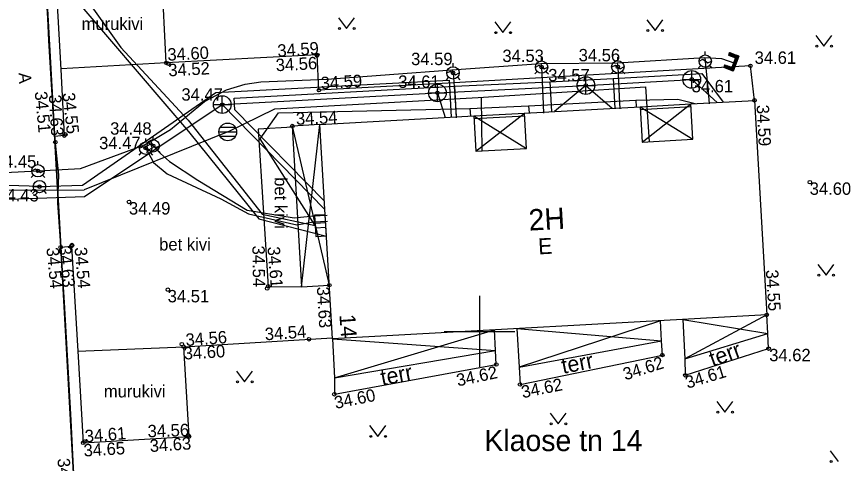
# Model space of a CAD drawing. Extents: x 641099 to 657986, y 6454078 to 6476899.
# Drawn here: x 642576.72 to 642623, y 6454299.48 to 6454324.75 of the extents above; entities that cross this region are included whole.
import ezdxf

# ---------------------------------------------------------------- set-up
doc = ezdxf.new("R2010")
doc.units = 0
for name, color, linetype in [('ELRAJATISMP', 7, 'Continuous'), ('GKAEV', 7, 'Continuous'), ('GTRASS', 7, 'Continuous'), ('HALJASTUS', 7, 'Continuous'), ('HOONE', 7, 'Continuous'), ('HOONEDET', 7, 'Continuous'), ('KKAEV', 7, 'Continuous'), ('KORGUS-EH2000', 7, 'Continuous'), ('KTRASS', 7, 'Continuous'), ('MPKAABEL', 7, 'Continuous'), ('PIIR', 7, 'Continuous'), ('SITRASS', 7, 'Continuous'), ('SKKAEV', 7, 'Continuous'), ('SKTRASS', 7, 'Continuous'), ('TEE', 7, 'Continuous'), ('VKAEV', 7, 'Continuous'), ('VORK', 7, 'Continuous'), ('VTRASS', 7, 'Continuous')]:
    doc.layers.add(name, color=color, linetype=linetype)

msp = doc.modelspace()

# ---------------------------------------------------------------- linework, layer by layer
at = {"layer": 'ELRAJATISMP'}
for p, q in [((642594.168, 6454313.539), (642593.572, 6454313.505)), ((642593.572, 6454313.505), (642593.641, 6454312.312)), ((642594.237, 6454312.347), (642594.168, 6454313.539)), ((642594.195, 6454313.079), (642593.599, 6454313.044)), ((642594.21, 6454312.808), (642593.615, 6454312.773)), ((642593.641, 6454312.312), (642594.237, 6454312.347))]:
    msp.add_line(p, q, dxfattribs=at)
at = {"layer": 'GKAEV'}
for p, q in [((642615.641, 6454322.569), (642615.641, 6454322.766)), ((642606.393, 6454322.23), (642606.393, 6454322.427)), ((642610.7, 6454322.243), (642610.7, 6454322.44)), ((642615.294, 6454322.219), (642615.502, 6454322.323)), ((642615.502, 6454322.323), (642615.779, 6454322.115)), ((642615.779, 6454322.115), (642615.987, 6454322.219)), ((642601.39, 6454321.902), (642601.39, 6454322.099)), ((642606.046, 6454321.88), (642606.254, 6454321.984)), ((642606.254, 6454321.984), (642606.531, 6454321.776)), ((642606.531, 6454321.776), (642606.739, 6454321.88)), ((642610.353, 6454321.893), (642610.561, 6454321.997)), ((642610.561, 6454321.997), (642610.838, 6454321.789)), ((642610.838, 6454321.789), (642611.046, 6454321.893)), ((642615.393, 6454321.971), (642615.254, 6454321.832)), ((642615.888, 6454321.971), (642616.028, 6454321.832)), ((642601.142, 6454321.304), (642601.003, 6454321.165)), ((642601.043, 6454321.552), (642601.251, 6454321.656)), ((642601.251, 6454321.656), (642601.528, 6454321.448)), ((642601.528, 6454321.448), (642601.736, 6454321.552)), ((642601.637, 6454321.304), (642601.777, 6454321.165)), ((642606.145, 6454321.632), (642606.006, 6454321.493)), ((642606.64, 6454321.632), (642606.78, 6454321.493)), ((642610.452, 6454321.645), (642610.313, 6454321.506)), ((642610.947, 6454321.645), (642611.087, 6454321.506)), ((642584.453, 6454317.783), (642584.453, 6454317.98)), ((642584.027, 6454317.649), (642584.027, 6454317.846)), ((642584.107, 6454317.433), (642584.314, 6454317.537)), ((642584.314, 6454317.537), (642584.591, 6454317.329)), ((642583.779, 6454317.051), (642583.64, 6454316.912)), ((642583.68, 6454317.299), (642583.888, 6454317.403)), ((642583.888, 6454317.403), (642584.165, 6454317.195)), ((642584.205, 6454317.185), (642584.066, 6454317.046)), ((642584.165, 6454317.195), (642584.373, 6454317.299)), ((642584.274, 6454317.051), (642584.414, 6454316.912)), ((642584.591, 6454317.329), (642584.799, 6454317.433)), ((642584.7, 6454317.185), (642584.84, 6454317.046)), ((642577.593, 6454316.019), (642577.804, 6454316.125)), ((642577.804, 6454316.125), (642578.081, 6454315.917)), ((642577.943, 6454316.371), (642577.943, 6454316.568)), ((642577.695, 6454315.773), (642577.556, 6454315.634)), ((642578.081, 6454315.917), (642578.293, 6454316.023)), ((642578.19, 6454315.773), (642578.33, 6454315.634))]:
    msp.add_line(p, q, dxfattribs=at)
for centre in [(642606.393, 6454321.88), (642610.7, 6454321.893), (642615.641, 6454322.219), (642601.39, 6454321.552), (642584.027, 6454317.299), (642584.453, 6454317.433), (642577.943, 6454316.021)]:
    msp.add_circle(centre, 0.35, dxfattribs=at)
at = {"layer": 'GTRASS'}
for p, q in [((642616.999, 6454322.7), (642616.946, 6454322.56)), ((642617.117, 6454322.656), (642616.955, 6454322.582)), ((642617.15, 6454322.644), (642616.958, 6454322.556)), ((642617.084, 6454322.669), (642616.967, 6454322.615)), ((642616.973, 6454322.63), (642617.441, 6454322.455)), ((642617.051, 6454322.681), (642616.979, 6454322.648)), ((642617.183, 6454322.632), (642616.991, 6454322.543)), ((642617.018, 6454322.693), (642616.992, 6454322.681)), ((642616.999, 6454322.7), (642617.538, 6454322.499)), ((642617.216, 6454322.619), (642617.024, 6454322.531)), ((642617.249, 6454322.607), (642617.057, 6454322.519)), ((642616.946, 6454322.56), (642617.345, 6454322.411)), ((642617.282, 6454322.595), (642617.09, 6454322.506)), ((642617.315, 6454322.582), (642617.123, 6454322.494)), ((642617.345, 6454322.411), (642617.135, 6454321.849)), ((642617.348, 6454322.57), (642617.156, 6454322.482)), ((642617.441, 6454322.455), (642617.179, 6454321.753)), ((642617.381, 6454322.558), (642617.189, 6454322.469)), ((642617.41, 6454322.158), (642617.217, 6454322.069)), ((642617.414, 6454322.545), (642617.222, 6454322.457)), ((642617.538, 6454322.499), (642617.223, 6454321.656)), ((642617.423, 6454322.191), (642617.229, 6454322.103)), ((642617.435, 6454322.225), (642617.242, 6454322.136)), ((642617.447, 6454322.258), (642617.254, 6454322.169)), ((642617.447, 6454322.533), (642617.255, 6454322.445)), ((642617.46, 6454322.291), (642617.267, 6454322.202)), ((642617.472, 6454322.324), (642617.279, 6454322.235)), ((642617.48, 6454322.521), (642617.288, 6454322.432)), ((642617.485, 6454322.357), (642617.291, 6454322.269)), ((642617.497, 6454322.391), (642617.304, 6454322.302)), ((642617.509, 6454322.424), (642617.316, 6454322.335)), ((642617.513, 6454322.508), (642617.321, 6454322.42)), ((642617.522, 6454322.457), (642617.329, 6454322.368)), ((642617.534, 6454322.49), (642617.341, 6454322.401)), ((642616.736, 6454321.998), (642616.684, 6454321.857)), ((642617.223, 6454321.656), (642616.684, 6454321.857)), ((642616.882, 6454321.943), (642616.69, 6454321.855)), ((642616.849, 6454321.956), (642616.694, 6454321.884)), ((642616.816, 6454321.968), (642616.706, 6454321.918)), ((642617.179, 6454321.753), (642616.71, 6454321.928)), ((642616.783, 6454321.98), (642616.719, 6454321.951)), ((642616.915, 6454321.931), (642616.723, 6454321.843)), ((642616.75, 6454321.993), (642616.731, 6454321.984)), ((642617.135, 6454321.849), (642616.736, 6454321.998)), ((642616.948, 6454321.919), (642616.756, 6454321.83)), ((642616.981, 6454321.906), (642616.789, 6454321.818)), ((642617.014, 6454321.894), (642616.822, 6454321.806)), ((642617.047, 6454321.882), (642616.855, 6454321.793)), ((642617.08, 6454321.869), (642616.888, 6454321.781)), ((642617.113, 6454321.857), (642616.921, 6454321.769)), ((642617.323, 6454321.926), (642616.954, 6454321.756)), ((642617.311, 6454321.893), (642616.987, 6454321.744)), ((642617.299, 6454321.859), (642617.02, 6454321.732)), ((642617.286, 6454321.826), (642617.053, 6454321.719)), ((642617.274, 6454321.793), (642617.086, 6454321.707)), ((642617.261, 6454321.76), (642617.119, 6454321.695)), ((642617.336, 6454321.959), (642617.142, 6454321.87)), ((642617.249, 6454321.727), (642617.152, 6454321.682)), ((642617.348, 6454321.992), (642617.155, 6454321.903)), ((642617.361, 6454322.025), (642617.167, 6454321.937)), ((642617.373, 6454322.059), (642617.18, 6454321.97)), ((642617.237, 6454321.693), (642617.185, 6454321.67)), ((642617.385, 6454322.092), (642617.192, 6454322.003)), ((642617.398, 6454322.125), (642617.204, 6454322.036)), ((642617.224, 6454321.66), (642617.219, 6454321.658))]:
    msp.add_line(p, q, dxfattribs=at)
for points in [[(642580.344, 6454316.154), (642583.966, 6454317.485), (642584.294, 6454317.677), (642585.435, 6454318.345), (642587.355, 6454319.937), (642588.587, 6454320.597), (642589.654, 6454320.919), (642590.534, 6454321.043), (642594.278, 6454321.198), (642601.325, 6454321.723), (642606.353, 6454322.085), (642610.665, 6454322.117), (642615.614, 6454322.427), (642616.564, 6454322.372), (642617.31, 6454322.104)], [(642615.614, 6454322.427), (642615.641, 6454322.219), (642615.798, 6454320.509), (642615.862, 6454319.812)], [(642601.325, 6454321.723), (642601.39, 6454321.552), (642601.524, 6454319.705), (642601.575, 6454319.007)], [(642606.353, 6454322.085), (642606.393, 6454321.88), (642606.465, 6454320.235), (642606.507, 6454319.286)], [(642610.665, 6454322.117), (642610.7, 6454321.893), (642610.784, 6454320.228), (642610.82, 6454319.528)], [(642584.294, 6454317.677), (642584.453, 6454317.433), (642584.857, 6454316.998), (642585.371, 6454316.545), (642586.974, 6454315.487), (642589.765, 6454313.799), (642592.41, 6454313.366), (642593.505, 6454313.475), (642594.274, 6454313.515)], [(642583.966, 6454317.485), (642584.027, 6454317.299), (642584.464, 6454316.498), (642585.249, 6454315.854), (642588.264, 6454314.442), (642589.829, 6454313.591), (642592.57, 6454312.968), (642593.507, 6454313.131), (642594.292, 6454313.172)], [(642569.601, 6454315.609), (642569.713, 6454315.614), (642577.943, 6454316.021), (642580.344, 6454316.154)]]:
    msp.add_lwpolyline(points, dxfattribs=at)
at = {"layer": 'HALJASTUS'}
for p, q in [((642594.917, 6454324.67), (642595.381, 6454324.064)), ((642595.381, 6454324.064), (642595.826, 6454324.67)), ((642612.339, 6454324.552), (642612.802, 6454323.945)), ((642612.802, 6454323.945), (642613.248, 6454324.552)), ((642603.747, 6454324.433), (642604.21, 6454323.826)), ((642604.21, 6454323.826), (642604.656, 6454324.433)), ((642621.88, 6454323.662), (642622.343, 6454323.056)), ((642622.343, 6454323.056), (642622.789, 6454323.662)), ((642621.998, 6454310.736), (642622.462, 6454310.129)), ((642622.462, 6454310.129), (642622.907, 6454310.736)), ((642589.151, 6454304.707), (642589.614, 6454304.1)), ((642589.614, 6454304.1), (642590.06, 6454304.707)), ((642616.291, 6454302.987), (642616.754, 6454302.38)), ((642616.754, 6454302.38), (642617.2, 6454302.987)), ((642606.869, 6454302.335), (642607.332, 6454301.728)), ((642607.332, 6454301.728), (642607.778, 6454302.335)), ((642596.676, 6454301.623), (642597.14, 6454301.017)), ((642597.14, 6454301.017), (642597.585, 6454301.623)), ((642622.691, 6454300.2), (642623.154, 6454299.594))]:
    msp.add_line(p, q, dxfattribs=at)
for centre in [(642594.98, 6454324.064), (642595.808, 6454324.064), (642612.401, 6454323.945), (642613.23, 6454323.945), (642603.809, 6454323.826), (642604.638, 6454323.826), (642621.942, 6454323.056), (642622.771, 6454323.056), (642622.061, 6454310.129), (642622.889, 6454310.129), (642589.213, 6454304.1), (642590.042, 6454304.1), (642616.353, 6454302.38), (642617.182, 6454302.38), (642606.931, 6454301.728), (642607.76, 6454301.728), (642596.739, 6454301.017), (642597.568, 6454301.017), (642622.753, 6454299.594)]:
    msp.add_circle(centre, 0.055, dxfattribs=at)
at = {"layer": 'HOONE'}
msp.add_lwpolyline([(642614.826, 6454319.799), (642618.423, 6454319.998), (642619.113, 6454307.879), (642594.573, 6454306.529), (642593.874, 6454318.643), (642602.574, 6454319.123), (642602.684, 6454317.126), (642605.542, 6454317.284), (642605.432, 6454319.281), (642611.963, 6454319.641), (642612.073, 6454317.644), (642614.936, 6454317.802)], close=True, dxfattribs=at)
for points in [[(642611.963, 6454319.641), (642614.826, 6454319.799)], [(642611.971, 6454319.491), (642614.835, 6454319.649)], [(642602.574, 6454319.124), (642605.432, 6454319.279)], [(642602.582, 6454318.972), (642605.44, 6454319.13)], [(642593.874, 6454318.643), (642592.309, 6454318.549), (642592.833, 6454309.471), (642594.398, 6454309.561)], [(642614.371, 6454307.618), (642614.493, 6454305.403), (642619.173, 6454306.829), (642619.113, 6454307.879)], [(642605.004, 6454307.103), (642605.124, 6454304.923), (642613.172, 6454306.411), (642613.109, 6454307.549)], [(642594.573, 6454306.529), (642594.694, 6454304.322), (642603.79, 6454305.876), (642603.726, 6454307.033)], [(642605.124, 6454304.923), (642605.178, 6454303.944), (642613.216, 6454305.612), (642613.172, 6454306.411)], [(642614.493, 6454305.403), (642614.511, 6454304.466), (642619.219, 6454305.976), (642619.173, 6454306.829)], [(642594.694, 6454304.322), (642594.688, 6454303.396), (642603.834, 6454305.077), (642603.79, 6454305.876)]]:
    msp.add_lwpolyline(points, dxfattribs=at)
at = {"layer": 'HOONEDET'}
for points in [[(642611.963, 6454319.641), (642614.936, 6454317.802)], [(642612.073, 6454317.644), (642614.826, 6454319.799)], [(642602.574, 6454319.124), (642605.542, 6454317.284)], [(642602.684, 6454317.126), (642605.432, 6454319.281)], [(642592.309, 6454318.549), (642594.398, 6454309.561)], [(642592.833, 6454309.471), (642593.874, 6454318.643)], [(642619.113, 6454307.879), (642614.493, 6454305.403)], [(642613.109, 6454307.549), (642605.124, 6454304.923)], [(642614.371, 6454307.618), (642619.173, 6454306.829)], [(642594.694, 6454304.322), (642603.726, 6454307.033)], [(642605.004, 6454307.103), (642613.172, 6454306.411)], [(642594.573, 6454306.529), (642603.79, 6454305.876)]]:
    msp.add_lwpolyline(points, dxfattribs=at)
at = {"layer": 'KKAEV'}
for p, q in [((642614.877, 6454320.685), (642614.877, 6454321.685)), ((642608.896, 6454320.338), (642608.896, 6454321.338)), ((642600.506, 6454319.923), (642600.506, 6454320.923)), ((642608.396, 6454320.838), (642609.396, 6454320.838)), ((642614.377, 6454321.185), (642615.377, 6454321.185)), ((642600.006, 6454320.423), (642601.006, 6454320.423)), ((642588.353, 6454319.26), (642588.353, 6454320.26)), ((642587.853, 6454319.76), (642588.853, 6454319.76))]:
    msp.add_line(p, q, dxfattribs=at)
for centre in [(642614.877, 6454321.185), (642608.896, 6454320.838), (642600.506, 6454320.423), (642588.353, 6454319.76)]:
    msp.add_circle(centre, 0.5, dxfattribs=at)
at = {"layer": 'KORGUS-EH2000'}
for centre in [(642593.708, 6454322.526), (642593.724, 6454322.566), (642585.189, 6454322.119), (642585.308, 6454322.073), (642606.393, 6454321.88), (642610.7, 6454321.893), (642618.187, 6454321.953), (642601.39, 6454321.552), (642614.877, 6454321.185), (642608.896, 6454320.838), (642593.818, 6454320.576), (642600.506, 6454320.423), (642588.353, 6454319.76), (642618.423, 6454319.998), (642592.309, 6454318.549), (642579.43, 6454318.011), (642579.483, 6454318.081), (642578.926, 6454317.637), (642584.453, 6454317.433), (642584.027, 6454317.299), (642577.943, 6454316.021), (642578.027, 6454315.128), (642621.547, 6454315.377), (642583.088, 6454314.263), (642579.226, 6454311.706), (642579.828, 6454311.759), (642579.868, 6454311.825), (642594.398, 6454309.561), (642585.279, 6454309.301), (642590.889, 6454309.369), (642590.944, 6454309.49), (642619.113, 6454307.879), (642593.249, 6454306.504), (642586.066, 6454306.224), (642586.175, 6454306.081), (642619.219, 6454305.976), (642613.216, 6454305.612), (642603.834, 6454305.077), (642614.511, 6454304.466), (642605.178, 6454303.944), (642594.688, 6454303.396), (642586.423, 6454301.071), (642586.478, 6454301.009), (642580.497, 6454300.651), (642580.562, 6454300.726)]:
    msp.add_circle(centre, 0.1, dxfattribs=at)
at = {"layer": 'KTRASS'}
for points in [[(642600.506, 6454320.423), (642608.896, 6454320.838)], [(642608.896, 6454320.838), (642607.121, 6454319.374)], [(642608.896, 6454320.838), (642614.877, 6454321.185)], [(642608.896, 6454320.838), (642610.376, 6454319.554)], [(642614.877, 6454321.185), (642616.317, 6454319.882)], [(642588.353, 6454319.76), (642600.506, 6454320.423)], [(642600.506, 6454320.423), (642600.938, 6454319.033)], [(642580.571, 6454314.564), (642588.353, 6454319.76)], [(642588.353, 6454319.76), (642594.151, 6454313.836)], [(642568.267, 6454314.138), (642580.571, 6454314.564)]]:
    msp.add_lwpolyline(points, dxfattribs=at)
at = {"layer": 'MPKAABEL'}
for p, q in [((642611.721, 6454320.008), (642611.742, 6454319.629)), ((642602.345, 6454319.543), (642602.368, 6454319.112)), ((642605.662, 6454319.687), (642605.683, 6454319.295))]:
    msp.add_line(p, q, dxfattribs=at)
for points in [[(642578.681, 6454328.52), (642582.618, 6454322.996), (642586.418, 6454318.882), (642590.61, 6454313.567), (642593.605, 6454312.931)], [(642593.605, 6454312.931), (642590.501, 6454317.83), (642591.523, 6454319.295), (642602.345, 6454319.543), (642605.662, 6454319.687), (642611.721, 6454320.008), (642614.087, 6454320.074), (642615.071, 6454319.819)]]:
    msp.add_lwpolyline(points, dxfattribs=at)
at = {"layer": 'PIIR'}
for points in [[(642549.297, 6454454.438), (642547.747, 6454482.298), (642569.697, 6454483.838), (642571.257, 6454455.658), (642573.027, 6454423.708), (642574.797, 6454391.758), (642576.567, 6454359.808), (642578.337, 6454327.858), (642580.017, 6454297.578), (642558.047, 6454296.348), (642556.367, 6454326.638), (642554.607, 6454358.588), (642552.837, 6454390.538), (642551.067, 6454422.488)], [(642580.017, 6454297.578), (642578.337, 6454327.858), (642627.267, 6454330.558), (642629.117, 6454297.118), (642583.117, 6454294.568)]]:
    msp.add_lwpolyline(points, close=True, dxfattribs=at)
at = {"layer": 'SITRASS'}
msp.add_lwpolyline([(642579.195, 6454326.742), (642586.454, 6454318.24), (642590.414, 6454313.303), (642594.238, 6454312.326)], dxfattribs=at)
at = {"layer": 'SKKAEV'}
for p, q in [((642589.094, 6454318.466), (642588.234, 6454318.466)), ((642588.164, 6454318.216), (642589.164, 6454318.216)), ((642589.094, 6454317.966), (642588.234, 6454317.966))]:
    msp.add_line(p, q, dxfattribs=at)
msp.add_circle((642588.664, 6454318.216), 0.5, dxfattribs=at)
at = {"layer": 'SKTRASS'}
for p, q in [((642602.983, 6454320.166), (642603.02, 6454317.145)), ((642588.664, 6454318.216), (642580.555, 6454314.947))]:
    msp.add_line(p, q, dxfattribs=at)
for points in [[(642588.664, 6454318.216), (642591.329, 6454319.524), (642602.811, 6454320.16), (642612.271, 6454320.766), (642612.464, 6454317.666)], [(642568.767, 6454314.928), (642580.555, 6454314.947)]]:
    msp.add_lwpolyline(points, dxfattribs=at)
at = {"layer": 'TEE'}
for p, q in [((642585.189, 6454322.119), (642579.252, 6454321.773)), ((642580.188, 6454305.831), (642586.175, 6454306.081))]:
    msp.add_line(p, q, dxfattribs=at)
for points in [[(642576.183, 6454366.441), (642576.605, 6454358.911), (642576.874, 6454353.358), (642577.232, 6454347.156), (642577.31, 6454346.59), (642577.595, 6454343.243), (642577.775, 6454340.924), (642577.604, 6454340.892), (642577.831, 6454335.626), (642578.188, 6454329.501), (642578.471, 6454324.618)], [(642618.423, 6454319.998), (642618.187, 6454321.953), (642601.118, 6454320.975), (642593.818, 6454320.576), (642593.724, 6454322.566), (642585.189, 6454322.119), (642584.934, 6454327.068), (642578.955, 6454326.748), (642579.235, 6454321.748), (642579.43, 6454318.011), (642578.873, 6454317.958)], [(642578.471, 6454324.618), (642578.543, 6454323.381), (642578.857, 6454318.121), (642579.095, 6454315.798), (642579.049, 6454314.205), (642579.204, 6454312.07), (642579.415, 6454308.573), (642579.805, 6454301.923), (642580.024, 6454297.298), (642580.143, 6454296.636), (642580.494, 6454295.67), (642580.975, 6454294.799), (642581.503, 6454293.991), (642581.47, 6454292.404), (642581.411, 6454291.025), (642581.475, 6454290.941)], [(642592.312, 6454318.487), (642590.389, 6454318.376), (642590.944, 6454309.49), (642592.833, 6454309.471)], [(642579.226, 6454311.706), (642579.828, 6454311.759), (642580.188, 6454305.831), (642580.497, 6454300.651), (642586.478, 6454301.009), (642586.175, 6454306.081), (642594.57, 6454306.582)]]:
    msp.add_lwpolyline(points, dxfattribs=at)
at = {"layer": 'VKAEV'}
for p, q in [((642577.779, 6454314.88), (642577.64, 6454314.741)), ((642577.677, 6454315.128), (642578.377, 6454315.128)), ((642578.274, 6454314.88), (642578.414, 6454314.741))]:
    msp.add_line(p, q, dxfattribs=at)
msp.add_circle((642578.027, 6454315.128), 0.35, dxfattribs=at)
at = {"layer": 'VORK'}
for p, q in [((642602.887, 6454308.949), (642602.887, 6454304.948)), ((642600.887, 6454306.949), (642604.887, 6454306.949))]:
    msp.add_line(p, q, dxfattribs=at)
at = {"layer": 'VTRASS'}
for points in [[(642594.124, 6454314.311), (642589.057, 6454319.461), (642589.03, 6454320.13), (642601.472, 6454320.798), (642606.859, 6454321.048), (642610.445, 6454321.227), (642615.448, 6454321.512), (642616.652, 6454319.9)], [(642610.445, 6454321.227), (642610.536, 6454319.563)], [(642578.027, 6454315.128), (642580.45, 6454315.2), (642587.992, 6454320.442), (642601.17, 6454321.141), (642601.28, 6454319.052)], [(642601.472, 6454320.798), (642601.568, 6454319.068)], [(642606.859, 6454321.048), (642606.952, 6454319.365)], [(642578.027, 6454315.128), (642569.231, 6454315.413)]]:
    msp.add_lwpolyline(points, dxfattribs=at)

# ---------------------------------------------------------------- texts
at = {"layer": 'HOONE'}
for s, height, rotation, p in [('2H', 1.2, 3.1593, (642605.692, 6454312.639)), ('E', 0.9, 3.1593, (642606.223, 6454311.295)), ('14', 0.9, 274.1628, (642594.97, 6454307.889)), ('terr', 0.9, 19.9442, (642616.059, 6454304.937)), ('terr', 0.9, 11.0535, (642607.61, 6454304.546)), ('terr', 0.9, 11.0535, (642597.391, 6454303.881))]:
    msp.add_text(s, height=height, rotation=rotation, dxfattribs=at).set_placement(p)
at = {"layer": 'KORGUS-EH2000'}
for s, rotation, p in [('34.59', 3.8614, (642591.491, 6454322.454)), ('34.60', 2.7944, (642585.272, 6454322.24)), ('34.52', 2.8358, (642585.323, 6454321.357)), ('34.56', 3.0122, (642591.391, 6454321.644)), ('34.59', 3.5785, (642593.935, 6454320.623)), ('34.51', 275.4232, (642577.757, 6454320.481)), ('34.63', 273.4316, (642578.554, 6454320.311)), ('34.55', 276.2553, (642579.325, 6454320.404)), ('34.54', 2.4911, (642592.53, 6454318.615)), ('34.59', 273.0543, (642618.539, 6454319.732)), ('34.54', 275.5451, (642578.416, 6454311.66)), ('34.63', 276.1902, (642579.106, 6454311.731)), ('34.54', 274.9668, (642580.006, 6454311.68)), ('34.54', 270.8546, (642590.051, 6454311.79)), ('34.61', 274.6214, (642590.906, 6454311.717)), ('34.55', 273.8118, (642619.059, 6454310.413)), ('34.63', 273.3977, (642593.694, 6454309.455)), ('34.56', 4.1184, (642586.306, 6454306.119)), ('34.54', 3.9599, (642590.781, 6454306.442)), ('34.60', 3.4749, (642586.198, 6454305.352)), ('34.62', 17.6146, (642611.12, 6454304.175)), ('34.62', 11.9184, (642601.662, 6454303.835)), ('34.61', 16.831, (642614.641, 6454303.706)), ('34.62', 11.4478, (642605.327, 6454303.168)), ('34.60', 11.5033, (642594.762, 6454302.564)), ('34.61', 4.4554, (642580.613, 6454300.675)), ('34.56', 1.8369, (642584.146, 6454300.96)), ('34.63', 3.7065, (642584.278, 6454300.131)), ('34.65', 3.397, (642580.54, 6454299.874)), ('34.65', 275.9061, (642579.032, 6454299.747))]:
    msp.add_text(s, height=0.7, rotation=rotation, dxfattribs=at).set_placement(p)
for s, p in [('34.59', (642599.022, 6454321.992)), ('34.53', (642604.18, 6454322.168)), ('34.56', (642608.487, 6454322.206)), ('34.61', (642618.429, 6454322.064)), ('34.57', (642606.768, 6454321.075)), ('34.61', (642598.292, 6454320.707)), ('34.61', (642614.87, 6454320.454)), ('34.47', (642586.048, 6454319.984)), ('34.48', (642582.019, 6454318.062)), ('34.47', (642581.396, 6454317.244)), ('34.45', (642575.504, 6454316.194)), ('34.60', (642621.539, 6454314.664)), ('34.43', (642575.643, 6454314.291)), ('34.49', (642583.08, 6454313.55)), ('34.51', (642585.271, 6454308.588)), ('34.62', (642619.253, 6454305.262))]:
    msp.add_text(s, height=0.7, dxfattribs=at).set_placement(p)
at = {"layer": 'PIIR'}
msp.add_text('Klaose tn 14', height=1.2, dxfattribs=at).set_placement((642603.165, 6454300.184))
at = {"layer": 'TEE'}
for s, p in [('murukivi', (642580.405, 6454323.978)), ('bet kivi', (642584.789, 6454311.517)), ('murukivi', (642581.665, 6454303.215))]:
    msp.add_text(s, height=0.7, dxfattribs=at).set_placement(p)
for s, rotation, p in [('A', 273.3194, (642576.844, 6454321.55)), ('bet kivi', 270, (642591.314, 6454315.658))]:
    msp.add_text(s, height=0.7, rotation=rotation, dxfattribs=at).set_placement(p)

doc.saveas('drawing.dxf')
